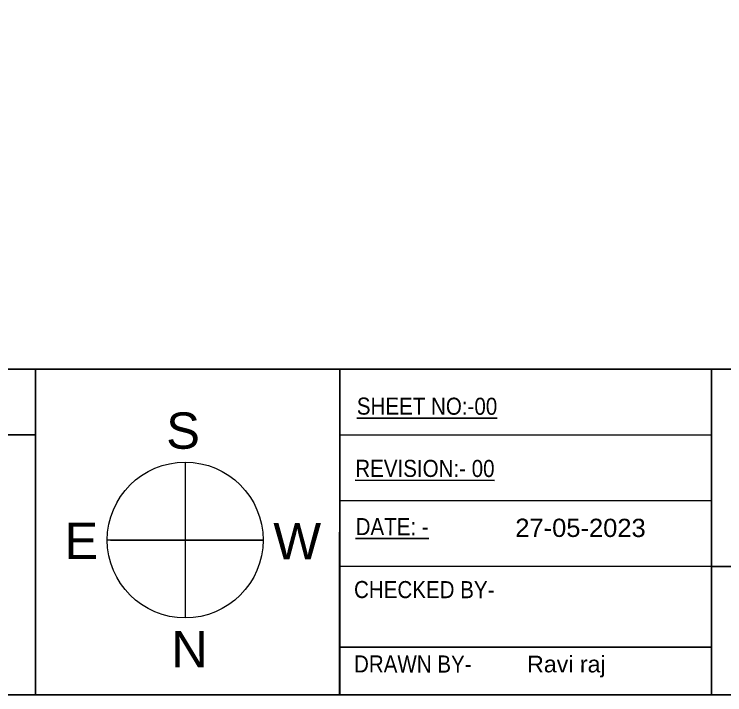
# Model space of a CAD drawing. Header units: inches. Extents: x -13956017 to 293115509, y -946740 to -305538.
# Drawn here: x 1184686 to 1185256, y -917908 to -917362 of the extents above; entities that cross this region are included whole.
import ezdxf
from ezdxf.enums import TextEntityAlignment as Align

# ---------------------------------------------------------------- set-up
doc = ezdxf.new("R2010")
doc.units = ezdxf.units.IN
doc.header["$LTSCALE"] = 6
doc.linetypes.add('DASHED', pattern=[0.75, 0.5, -0.25])
for name, color, linetype, lineweight in [('plan', 7, 'Continuous', 5), ('TEX', 250, 'Continuous', 30), ('wall high', 7, 'Continuous', 30)]:
    doc.layers.add(name, color=color, linetype=linetype, lineweight=lineweight)
for name, color, linetype in [('RE', 7, 'Continuous'), ('S_text', 7, 'Continuous'), ('WAL', 7, 'Continuous')]:
    doc.layers.add(name, color=color, linetype=linetype)
doc.styles.add('style1', font='arial.ttf')
doc.styles.add('style2', font='eurr____.ttf')
doc.styles.add('style4', font='arial.ttf')

msp = doc.modelspace()

# ---------------------------------------------------------------- linework, layer by layer
at = {"layer": 'plan', "ltscale": 0.6}
for p, q in [((1184353.420066424, -917646.8101948458), (1185428.132404706, -917646.8102974296)), ((1184604.360245705, -917646.8115666746), (1185218.366880779, -917646.8116169741)), ((1184901.181519194, -917646.8115666746), (1185428.132487918, -917646.8116169741))]:
    msp.add_line(p, q, dxfattribs=at)
at = {"layer": 'RE', "color": 7, "linetype": 'Continuous', "lineweight": 25, "ltscale": 75}
msp.add_line((1185072.594919745, -917646.8102565939), (1185900.006439522, -917646.8102565939), dxfattribs=at)
at = {"layer": 'S_text', "lineweight": 15}
for p, q in [((1184823.519550942, -917721.347348624), (1184823.51955088, -917846.3785575051)), ((1184886.035155352, -917783.8629530976), (1184761.00394647, -917783.8629530352)), ((1184763.503062949, -917783.8629530352), (1184886.035155352, -917783.8629530976))]:
    msp.add_line(p, q, dxfattribs=at)
msp.add_circle((1184823.51955091, -917783.8629530661), 62.51560444027687, dxfattribs=at)
at = {"layer": 'TEX', "lineweight": 25, "ltscale": 0.3}
msp.add_lwpolyline([(1185900.006439522, -912839.6315999425), (1182679.230588913, -912839.6315999425), (1182679.230588913, -917646.8120978645), (1185900.006439522, -917646.8120978645)], close=True, dxfattribs=at)
at = {"layer": 'WAL', "color": 250, "lineweight": 9, "ltscale": 100}
msp.add_lwpolyline([(1182679.227109613, -917646.8102565937), (1185900.006439522, -917646.8102565937), (1185900.006439522, -917908.0171379956), (1182679.227109613, -917908.0171379956)], close=True, dxfattribs=at)
at = {"layer": 'wall high', "lineweight": 25}
for p, q in [((1182679.227109615, -917646.8102565937), (1185245.848705057, -917646.8108372145)), ((1182679.227109615, -917646.8102565937), (1185245.844201515, -917646.8108374681)), ((1182679.227109615, -917646.8102565937), (1185245.844219076, -917646.8126787407)), ((1185245.844219076, -917646.8108374681), (1182679.227109615, -917646.8102565937)), ((1182679.227109615, -917646.8120978662), (1185245.844219076, -917646.8126787407)), ((1184947.606589103, -917646.8102434191), (1184947.297848249, -917908.0169552825)), ((1184947.606588863, -917646.8104261336), (1184947.297848007, -917908.0171379956)), ((1184947.297848697, -917908.0166144902), (1184947.606586326, -917646.8123493934)), ((1182880.762043649, -917699.5133034482), (1184703.543632356, -917699.5143126514)), ((1184947.544293688, -917699.5145742144), (1185246.086029027, -917699.6015236247)), ((1184947.524630633, -917752.2184025202), (1185246.066365971, -917752.3053519294)), ((1184947.524608304, -917804.9222381535), (1185246.066343643, -917805.0091875622)), ((1184947.537095899, -917869.7565966911), (1185245.914448044, -917869.8435128946)), ((1182679.227109496, -917908.0169713163), (1185245.844218958, -917908.0171379956))]:
    msp.add_line(p, q, dxfattribs=at)
at = {"layer": 'wall high', "linetype": 'DASHED', "lineweight": 25, "ltscale": 20}
msp.add_line((1185245.845183971, -917805.0091228689), (1185598.586641047, -917805.0091228689), dxfattribs=at)
at = {"layer": 'wall high', "lineweight": 25}
for points in [[(1182679.227109496, -917908.0169713163), (1185245.839697974, -917908.0175753998), (1185245.848705057, -917646.8108362101), (1182679.227109613, -917646.8120978662)], [(1184947.606586025, -917646.8126042036), (1184703.543632356, -917646.8126042036), (1184703.543632356, -917908.0174344502), (1184947.606586025, -917908.0174344502)], [(1185245.844218958, -917646.8108362101), (1185900.006439522, -917646.8108362101), (1185900.006439522, -917908.0171379956), (1185245.844218958, -917908.0171379956)]]:
    msp.add_lwpolyline(points, close=True, dxfattribs=at)
msp.add_lwpolyline([(1184947.297849789, -917908.0157866305), (1184947.606586326, -917646.8123493934)], dxfattribs=at)

# ---------------------------------------------------------------- texts
at = {"layer": 'S_text', "lineweight": 15, "style": 'style4'}
for s, p in [('S', (1184821.825066703, -917696.0615162665, 1.150243225085027e-09)), ('E', (1184740.145172949, -917784.4273726521)), ('W', (1184913.402222098, -917784.737929873)), ('N', (1184827.029327117, -917871.5181587486))]:
    msp.add_text(s, height=29.12400954542807, dxfattribs=at).set_placement(p, align=Align.MIDDLE_CENTER)
at = {"layer": 'wall high', "lineweight": 25, "style": 'style2', "width": 0.9}
for s, p in [('%%USHEET NO:-00', (1184961.223499981, -917683.256653494)), ('%%UREVISION:- 00', (1184959.970280647, -917733.1678200418)), ('%%UDATE: -', (1184960.278203047, -917779.9267398189)), ('CHECKED BY-', (1184958.990491542, -917830.4095941152)), ('DRAWN BY-', (1184958.973211653, -917890.0959348205))]:
    msp.add_text(s, height=13.69534658355418, rotation=359.9244677249897, dxfattribs=at).set_placement(p)
at = {"layer": 'wall high', "lineweight": 25, "style": 'style1'}
for s, height, p in [('27-05-2023', 14.64177387094263, (1185088.356959791, -917781.3292709274)), ('Ravi raj', 13.31070351903875, (1185097.83190987, -917889.9869054912))]:
    msp.add_text(s, height=height, rotation=359.9244677249897, dxfattribs=at).set_placement(p)

doc.saveas('drawing.dxf')
